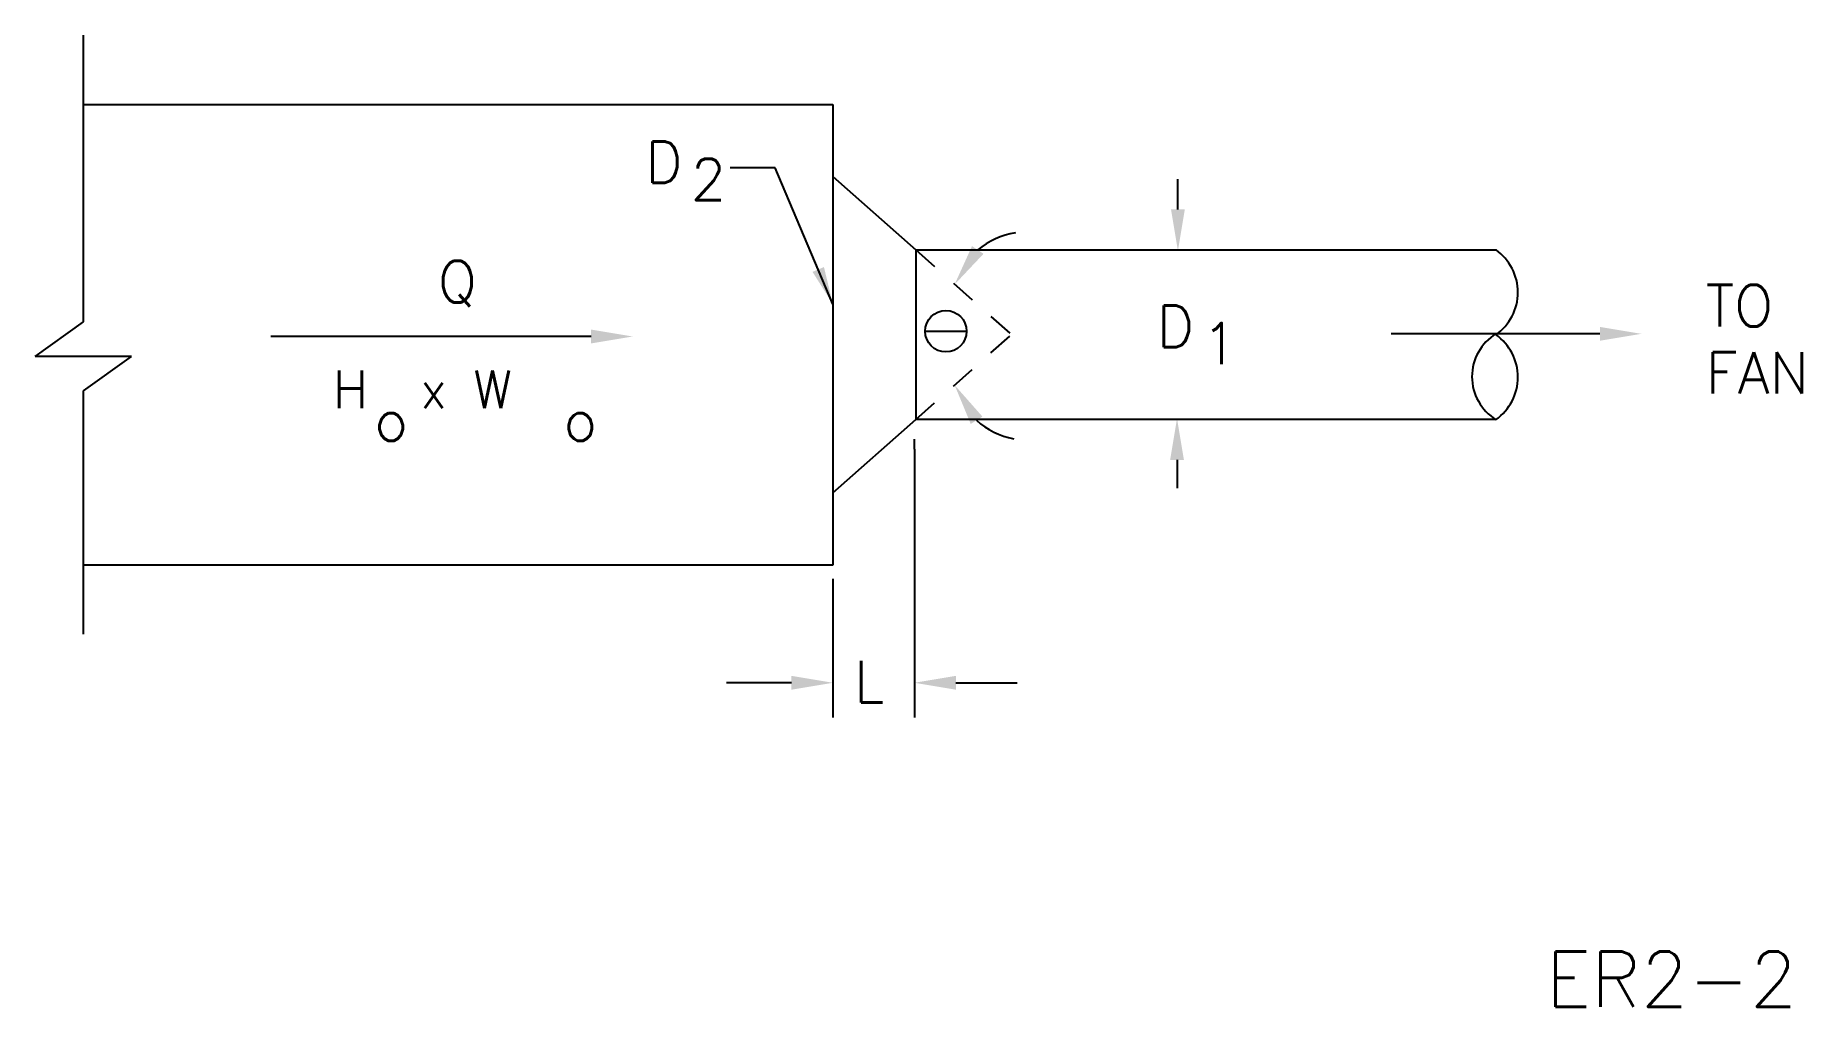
# Model space of a CAD drawing. Extents: x 2.36 to 9.39, y 2.15 to 6.01.
import ezdxf

# ---------------------------------------------------------------- set-up
doc = ezdxf.new("R2010")
doc.units = 0
doc.header["$LTSCALE"] = 0.25
doc.header["$MEASUREMENT"] = 0
doc.linetypes.add('HIDDEN', pattern=[0.375, 0.25, -0.125])
doc.layers.get('0').update_dxf_attribs({"linetype": 'CONTINUOUS'})
doc.layers.add('NUMBER', color=7, linetype='CONTINUOUS')
doc.styles.add('ROMANS', font='romans')
doc.dimstyles.get("Standard").update_dxf_attribs({"dimtxt": 0.18, "dimasz": 0.18, "dimexe": 0.18, "dimexo": 0.0625, "dimgap": 0.09, "dimtad": 0, "dimtih": 1, "dimtoh": 1, "dimdec": 4, "dimzin": 0, "dimdsep": 46, "dimtxsty": 'Standard', "dimcen": 0.09, "dimadec": 0, "dimazin": 0, "dimtfac": 1, "dimtdec": 4, "dimtofl": 0, "dimtmove": 0, "dimatfit": 3, "dimfxl": 0, "dimtolj": 1, "dimtzin": 0, "dimarcsym": 0})

msp = doc.modelspace()

# ---------------------------------------------------------------- linework, layer by layer
for p, q in [((2.5522, 4.8706), (2.5522, 6.0106)), ((2.5522, 5.7356), (5.5348, 5.7356)), ((5.5348, 5.7356), (5.5348, 3.9027)), ((5.5348, 5.4486), (5.8643, 5.1567)), ((6.9076, 5.3176), (6.9076, 5.4388)), ((5.8643, 5.1567), (8.1735, 5.1567)), ((5.8643, 5.1567), (5.8643, 4.4817)), ((2.3609, 4.7331), (2.5522, 4.8706)), ((3.5312, 4.8122), (3.2975, 4.8122)), ((4.5725, 4.8122), (3.5312, 4.8122)), ((5.9017, 4.8331), (6.0667, 4.8331)), ((8.5866, 4.8228), (7.7558, 4.8228)), ((2.7435, 4.7331), (2.3609, 4.7331)), ((2.5522, 4.5956), (2.7435, 4.7331)), ((2.5522, 3.6277), (2.5522, 4.5956)), ((5.5348, 4.1898), (5.8643, 4.4817)), ((8.1735, 4.4817), (5.8643, 4.4817)), ((5.859, 4.3639), (5.859, 4.404)), ((5.859, 4.3639), (5.859, 3.2965)), ((6.9041, 4.3208), (6.9041, 4.209)), ((5.5348, 3.9027), (2.5522, 3.9027)), ((5.5348, 3.8474), (5.5348, 3.2965)), ((5.3698, 3.4343), (5.1118, 3.4343)), ((6.024, 3.4343), (6.2679, 3.4343))]:
    msp.add_line(p, q)
at = {"linetype": 'HIDDEN'}
for p in [(5.8643, 5.1567), (5.8643, 4.4817)]:
    msp.add_line(p, (6.2452, 4.8192), dxfattribs=at)
msp.add_circle((5.9842, 4.8331), 0.0825)
for centre, radius, start, end in [((6.3064, 4.926), 0.3022, 98.59431, 130.2831), ((8.0529, 4.9879), 0.2074, 305.53876, 54.46124), ((8.2775, 4.6522), 0.1998, 121.38843, 238.61157), ((8.0529, 4.6504), 0.2074, 305.53876, 54.46124), ((6.3093, 4.7027), 0.3022, 227.81658, 259.50537)]:
    msp.add_arc(centre, radius, start, end)
for points in [[(6.9351, 5.3176), (6.8801, 5.3176), (6.9076, 5.1526)], [(6.1339, 5.1412), (6.0882, 5.1719), (6.0191, 5.0195)], [(8.5866, 4.8503), (8.5866, 4.7953), (8.7516, 4.8228)], [(4.5725, 4.8397), (4.5725, 4.7847), (4.7375, 4.8122)], [(6.1298, 4.4934), (6.0831, 4.4643), (6.0191, 4.6188)], [(6.8766, 4.3208), (6.9316, 4.3208), (6.9041, 4.4858)], [(5.3698, 3.4618), (5.3698, 3.4068), (5.5348, 3.4343)], [(6.024, 3.4068), (6.024, 3.4618), (5.859, 3.4343)]]:
    msp.add_solid(points)

# ---------------------------------------------------------------- texts
at = {"style": 'ROMANS'}
for s, height, p in [('D', 0.165, (4.7882, 5.4237)), ('2', 0.165, (4.9684, 5.3548)), ('Q', 0.165, (3.9627, 4.9478)), ('TO', 0.165, (9.0079, 4.8524)), ('D', 0.165, (6.8231, 4.7703)), ('1', 0.165, (7.0033, 4.7015)), ('FAN', 0.165, (9.0079, 4.5852)), ('H  x W', 0.15, (3.5441, 4.5272)), ('o', 0.165, (3.7096, 4.3966)), ('o', 0.165, (4.4623, 4.3966)), ('L', 0.165, (5.6194, 3.3565))]:
    msp.add_text(s, height=height, dxfattribs=at).set_placement(p)
at = {"layer": 'NUMBER', "style": 'ROMANS'}
msp.add_text('ER2-2', height=0.22, dxfattribs=at).set_placement((8.3722, 2.1455))

# ---------------------------------------------------------------- leaders
at = {"layer": 'NUMBER'}
msp.add_leader([(5.5348, 4.9408), (5.305, 5.4832), (5.1261, 5.4832)], dimstyle='Standard', override={"dimtxt": 0.15, "dimasz": 0.15, "dimgap": 0.09, "dimtad": 0, "dimtmove": 2}, dxfattribs=at)

doc.saveas('drawing.dxf')
